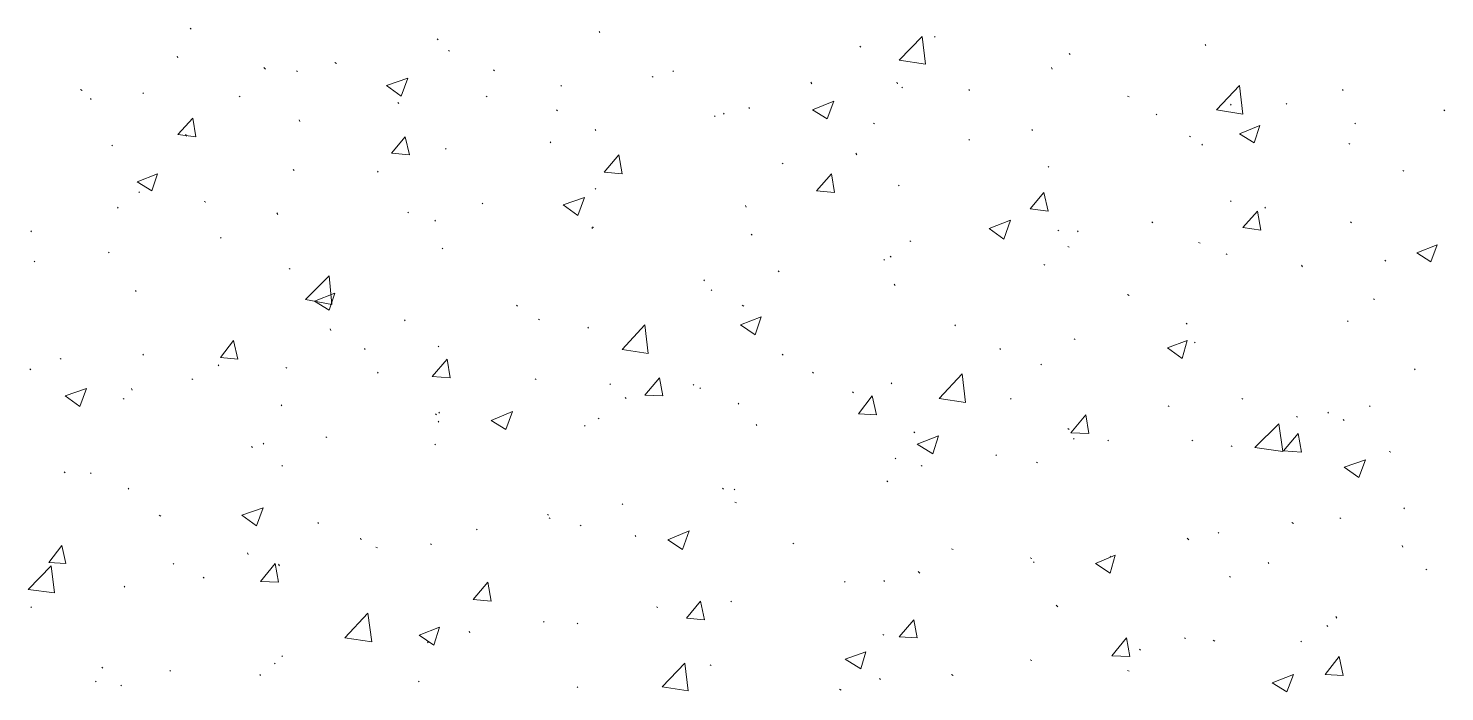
# Model space of a CAD drawing. Header units: millimetres. Extents: x 2928 to 3112, y 1220 to 1280.
# Drawn here: x 2967.33 to 2970.217, y 1243.514 to 1244.867 of the extents above; entities that cross this region are included whole.
import ezdxf

# ---------------------------------------------------------------- set-up
doc = ezdxf.new("R2010")
doc.units = ezdxf.units.MM

msp = doc.modelspace()

# ---------------------------------------------------------------- linework, layer by layer
at = {"color": 92, "linetype": 'Continuous', "lineweight": 13, "true_color": 0x00b800}
for points in [[(2967.66169, 1244.86534), (2967.66003, 1244.86701), (2967.66003, 1244.86701)], [(2968.16503, 1244.84367), (2968.16337, 1244.84534), (2968.16337, 1244.84534)], [(2968.49504, 1244.85867), (2968.49337, 1244.86034), (2968.49337, 1244.86034)], [(2969.10505, 1244.80201), (2969.15171, 1244.85034), (2969.15171, 1244.85034)], [(2969.15838, 1244.79367), (2969.15171, 1244.85034), (2969.15171, 1244.85034)], [(2969.17838, 1244.84867), (2969.17672, 1244.85034), (2969.17672, 1244.85034)], [(2967.63503, 1244.80701), (2967.63336, 1244.81034), (2967.63336, 1244.81034)], [(2968.18837, 1244.82034), (2968.1867, 1244.82201), (2968.1867, 1244.82201)], [(2969.02671, 1244.82867), (2969.02505, 1244.83034), (2969.02505, 1244.83034)], [(2969.45339, 1244.81367), (2969.45172, 1244.81534), (2969.45172, 1244.81534)], [(2969.73006, 1244.83201), (2969.72839, 1244.83367), (2969.72839, 1244.83367)], [(2967.81336, 1244.78367), (2967.81003, 1244.787), (2967.81003, 1244.787)], [(2967.87836, 1244.77867), (2967.8767, 1244.78034), (2967.8767, 1244.78034)], [(2967.95836, 1244.79534), (2967.95503, 1244.79701), (2967.95503, 1244.79701)], [(2968.28004, 1244.78034), (2968.27837, 1244.782), (2968.27837, 1244.782)], [(2968.64504, 1244.77867), (2968.64337, 1244.78034), (2968.64337, 1244.78034)], [(2969.10505, 1244.80201), (2969.15838, 1244.79367), (2969.15838, 1244.79367)], [(2969.41672, 1244.78367), (2969.41505, 1244.787), (2969.41505, 1244.787)], [(2968.06003, 1244.75034), (2968.10337, 1244.76534), (2968.10337, 1244.76534)], [(2968.06003, 1244.75034), (2968.09003, 1244.72867), (2968.09003, 1244.72867)], [(2968.09003, 1244.72867), (2968.10337, 1244.76534), (2968.10337, 1244.76534)], [(2968.4167, 1244.74867), (2968.41504, 1244.75034), (2968.41504, 1244.75034)], [(2968.60337, 1244.767), (2968.60171, 1244.76867), (2968.60171, 1244.76867)], [(2968.92671, 1244.75367), (2968.92504, 1244.757), (2968.92504, 1244.757)], [(2969.10171, 1244.75367), (2969.10005, 1244.757), (2969.10005, 1244.757)], [(2969.75172, 1244.70034), (2969.79839, 1244.75034), (2969.79839, 1244.75034)], [(2969.80506, 1244.692), (2969.79839, 1244.75034), (2969.79839, 1244.75034)], [(2967.44002, 1244.74034), (2967.43669, 1244.742), (2967.43669, 1244.742)], [(2967.45836, 1244.722), (2967.45669, 1244.72367), (2967.45669, 1244.72367)], [(2967.56503, 1244.73367), (2967.56336, 1244.73534), (2967.56336, 1244.73534)], [(2967.7617, 1244.727), (2967.76003, 1244.72867), (2967.76003, 1244.72867)], [(2968.26504, 1244.727), (2968.26337, 1244.72867), (2968.26337, 1244.72867)], [(2969.11171, 1244.74534), (2969.11005, 1244.747), (2969.11005, 1244.747)], [(2969.24838, 1244.74034), (2969.24672, 1244.742), (2969.24672, 1244.742)], [(2969.57339, 1244.727), (2969.57005, 1244.72867), (2969.57005, 1244.72867)], [(2970.01006, 1244.74034), (2970.00839, 1244.742), (2970.00839, 1244.742)], [(2968.08503, 1244.71367), (2968.08337, 1244.71534), (2968.08337, 1244.71534)], [(2968.40837, 1244.69867), (2968.4067, 1244.70034), (2968.4067, 1244.70034)], [(2968.74838, 1244.692), (2968.74671, 1244.69367), (2968.74671, 1244.69367)], [(2968.80004, 1244.70367), (2968.79838, 1244.70534), (2968.79838, 1244.70534)], [(2968.92838, 1244.70034), (2968.97171, 1244.71867), (2968.97171, 1244.71867)], [(2968.92838, 1244.70034), (2968.95838, 1244.682), (2968.95838, 1244.682)], [(2968.95838, 1244.682), (2968.97171, 1244.71867), (2968.97171, 1244.71867)], [(2969.63006, 1244.69034), (2969.62839, 1244.692), (2969.62839, 1244.692)], [(2969.75172, 1244.70034), (2969.80506, 1244.692), (2969.80506, 1244.692)], [(2969.78172, 1244.71034), (2969.78006, 1244.712), (2969.78006, 1244.712)], [(2969.89506, 1244.712), (2969.89339, 1244.71367), (2969.89339, 1244.71367)], [(2970.21673, 1244.69867), (2970.21506, 1244.70034), (2970.21506, 1244.70034)], [(2967.63503, 1244.65034), (2967.66503, 1244.68367), (2967.66503, 1244.68367)], [(2967.67169, 1244.64534), (2967.66503, 1244.68367), (2967.66503, 1244.68367)], [(2967.88336, 1244.677), (2967.8817, 1244.68034), (2967.8817, 1244.68034)], [(2968.73004, 1244.687), (2968.72838, 1244.68867), (2968.72838, 1244.68867)], [(2969.05505, 1244.672), (2969.05171, 1244.67367), (2969.05171, 1244.67367)], [(2969.79839, 1244.652), (2969.84006, 1244.66867), (2969.84006, 1244.66867)], [(2969.82839, 1244.63367), (2969.84006, 1244.66867), (2969.84006, 1244.66867)], [(2970.03506, 1244.672), (2970.03339, 1244.67367), (2970.03339, 1244.67367)], [(2967.63503, 1244.65034), (2967.67169, 1244.64534), (2967.67169, 1244.64534)], [(2967.65336, 1244.647), (2967.65003, 1244.65034), (2967.65003, 1244.65034)], [(2968.07003, 1244.612), (2968.09837, 1244.64534), (2968.09837, 1244.64534)], [(2968.1067, 1244.60867), (2968.09837, 1244.64534), (2968.09837, 1244.64534)], [(2968.39504, 1244.63367), (2968.39337, 1244.63534), (2968.39337, 1244.63534)], [(2968.48671, 1244.65867), (2968.48504, 1244.66034), (2968.48504, 1244.66034)], [(2969.24838, 1244.63867), (2969.24672, 1244.64034), (2969.24672, 1244.64034)], [(2969.37672, 1244.65867), (2969.37505, 1244.66034), (2969.37505, 1244.66034)], [(2969.69839, 1244.64534), (2969.69672, 1244.647), (2969.69672, 1244.647)], [(2969.79839, 1244.652), (2969.82839, 1244.63367), (2969.82839, 1244.63367)], [(2967.50169, 1244.627), (2967.50002, 1244.62867), (2967.50002, 1244.62867)], [(2968.07003, 1244.612), (2968.1067, 1244.60867), (2968.1067, 1244.60867)], [(2968.1817, 1244.62034), (2968.18003, 1244.622), (2968.18003, 1244.622)], [(2968.50337, 1244.57367), (2968.53337, 1244.60867), (2968.53337, 1244.60867)], [(2968.54004, 1244.57034), (2968.53337, 1244.60867), (2968.53337, 1244.60867)], [(2969.01838, 1244.60867), (2969.01671, 1244.612), (2969.01671, 1244.612)], [(2969.72339, 1244.62867), (2969.72172, 1244.63034), (2969.72172, 1244.63034)], [(2970.02339, 1244.63034), (2970.02173, 1244.632), (2970.02173, 1244.632)], [(2967.8717, 1244.577), (2967.87003, 1244.57867), (2967.87003, 1244.57867)], [(2968.04337, 1244.57367), (2968.0417, 1244.57534), (2968.0417, 1244.57534)], [(2968.86838, 1244.59034), (2968.86671, 1244.592), (2968.86671, 1244.592)], [(2969.41005, 1244.58367), (2969.40839, 1244.58534), (2969.40839, 1244.58534)], [(2970.1334, 1244.57534), (2970.13173, 1244.577), (2970.13173, 1244.577)], [(2967.55169, 1244.55367), (2967.59336, 1244.57034), (2967.59336, 1244.57034)], [(2967.55169, 1244.55367), (2967.58169, 1244.53533), (2967.58169, 1244.53533)], [(2967.58169, 1244.53533), (2967.59336, 1244.57034), (2967.59336, 1244.57034)], [(2968.50337, 1244.57367), (2968.54004, 1244.57034), (2968.54004, 1244.57034)], [(2968.93671, 1244.53533), (2968.96671, 1244.57034), (2968.96671, 1244.57034)], [(2968.97338, 1244.532), (2968.96671, 1244.57034), (2968.96671, 1244.57034)], [(2969.10505, 1244.54533), (2969.10338, 1244.547), (2969.10338, 1244.547)], [(2967.55669, 1244.532), (2967.55503, 1244.53367), (2967.55503, 1244.53367)], [(2968.42004, 1244.507), (2968.46337, 1244.522), (2968.46337, 1244.522)], [(2968.45004, 1244.48533), (2968.46337, 1244.522), (2968.46337, 1244.522)], [(2968.48671, 1244.53867), (2968.48504, 1244.54033), (2968.48504, 1244.54033)], [(2968.93671, 1244.53533), (2968.97338, 1244.532), (2968.97338, 1244.532)], [(2969.37172, 1244.49867), (2969.40005, 1244.532), (2969.40005, 1244.532)], [(2969.40839, 1244.49367), (2969.40005, 1244.532), (2969.40005, 1244.532)], [(2967.51336, 1244.50033), (2967.51169, 1244.502), (2967.51169, 1244.502)], [(2967.69169, 1244.512), (2967.68836, 1244.51367), (2967.68836, 1244.51367)], [(2967.83836, 1244.487), (2967.8367, 1244.49033), (2967.8367, 1244.49033)], [(2968.10503, 1244.49033), (2968.10337, 1244.492), (2968.10337, 1244.492)], [(2968.2567, 1244.50867), (2968.25504, 1244.51033), (2968.25504, 1244.51033)], [(2968.42004, 1244.507), (2968.45004, 1244.48533), (2968.45004, 1244.48533)], [(2968.79338, 1244.502), (2968.79171, 1244.50533), (2968.79171, 1244.50533)], [(2969.37172, 1244.49867), (2969.40839, 1244.49367), (2969.40839, 1244.49367)], [(2969.78172, 1244.51367), (2969.78006, 1244.51533), (2969.78006, 1244.51533)], [(2969.80506, 1244.46033), (2969.83506, 1244.49367), (2969.83506, 1244.49367)], [(2969.84172, 1244.45533), (2969.83506, 1244.49367), (2969.83506, 1244.49367)], [(2969.85172, 1244.50033), (2969.85006, 1244.502), (2969.85006, 1244.502)], [(2968.16003, 1244.47367), (2968.15837, 1244.47533), (2968.15837, 1244.47533)], [(2968.48004, 1244.45867), (2968.47837, 1244.46033), (2968.47837, 1244.46033)], [(2968.48171, 1244.46033), (2968.48004, 1244.462), (2968.48004, 1244.462)], [(2969.28838, 1244.45867), (2969.33172, 1244.47533), (2969.33172, 1244.47533)], [(2969.31838, 1244.437), (2969.33172, 1244.47533), (2969.33172, 1244.47533)], [(2969.62172, 1244.47033), (2969.62005, 1244.472), (2969.62005, 1244.472)], [(2969.80506, 1244.46033), (2969.84172, 1244.45533), (2969.84172, 1244.45533)], [(2970.02673, 1244.47033), (2970.02506, 1244.472), (2970.02506, 1244.472)], [(2967.33669, 1244.452), (2967.33502, 1244.45367), (2967.33502, 1244.45367)], [(2967.72336, 1244.43867), (2967.72169, 1244.44033), (2967.72169, 1244.44033)], [(2968.80504, 1244.44533), (2968.80338, 1244.447), (2968.80338, 1244.447)], [(2969.12838, 1244.432), (2969.12671, 1244.43367), (2969.12671, 1244.43367)], [(2969.28838, 1244.45867), (2969.31838, 1244.437), (2969.31838, 1244.437)], [(2969.43005, 1244.45367), (2969.42839, 1244.45533), (2969.42839, 1244.45533)], [(2969.47005, 1244.452), (2969.46839, 1244.45367), (2969.46839, 1244.45367)], [(2967.49502, 1244.40867), (2967.49336, 1244.41033), (2967.49336, 1244.41033)], [(2968.17503, 1244.417), (2968.17337, 1244.41867), (2968.17337, 1244.41867)], [(2969.45172, 1244.42033), (2969.44839, 1244.422), (2969.44839, 1244.422)], [(2969.71839, 1244.42867), (2969.71506, 1244.43033), (2969.71506, 1244.43033)], [(2969.77339, 1244.40533), (2969.77172, 1244.407), (2969.77172, 1244.407)], [(2970.16006, 1244.40867), (2970.20173, 1244.42533), (2970.20173, 1244.42533)], [(2970.16006, 1244.40867), (2970.1884, 1244.39033), (2970.1884, 1244.39033)], [(2970.1884, 1244.39033), (2970.20173, 1244.42533), (2970.20173, 1244.42533)], [(2967.34336, 1244.39033), (2967.34169, 1244.392), (2967.34169, 1244.392)], [(2967.86336, 1244.37533), (2967.8617, 1244.377), (2967.8617, 1244.377)], [(2969.07505, 1244.39367), (2969.07338, 1244.39533), (2969.07338, 1244.39533)], [(2969.08838, 1244.40033), (2969.08671, 1244.402), (2969.08671, 1244.402)], [(2969.40172, 1244.38367), (2969.40005, 1244.38533), (2969.40005, 1244.38533)], [(2969.92673, 1244.38033), (2969.92506, 1244.38367), (2969.92506, 1244.38367)], [(2970.09673, 1244.392), (2970.09506, 1244.39367), (2970.09506, 1244.39367)], [(2967.89503, 1244.31366), (2967.94336, 1244.362), (2967.94336, 1244.362)], [(2967.94836, 1244.30366), (2967.94336, 1244.362), (2967.94336, 1244.362)], [(2968.70838, 1244.352), (2968.70671, 1244.35367), (2968.70671, 1244.35367)], [(2968.86004, 1244.37033), (2968.85838, 1244.372), (2968.85838, 1244.372)], [(2969.09671, 1244.342), (2969.09505, 1244.34533), (2969.09505, 1244.34533)], [(2967.55003, 1244.33033), (2967.54836, 1244.332), (2967.54836, 1244.332)], [(2967.91336, 1244.31033), (2967.95503, 1244.327), (2967.95503, 1244.327)], [(2967.94336, 1244.292), (2967.95503, 1244.327), (2967.95503, 1244.327)], [(2968.72338, 1244.332), (2968.72171, 1244.33367), (2968.72171, 1244.33367)], [(2969.57339, 1244.322), (2969.57005, 1244.32366), (2969.57005, 1244.32366)], [(2967.89503, 1244.31366), (2967.94836, 1244.30366), (2967.94836, 1244.30366)], [(2967.91336, 1244.31033), (2967.94336, 1244.292), (2967.94336, 1244.292)], [(2968.3267, 1244.30033), (2968.32504, 1244.302), (2968.32504, 1244.302)], [(2968.78838, 1244.30033), (2968.78504, 1244.302), (2968.78504, 1244.302)], [(2970.07339, 1244.31366), (2970.07173, 1244.31533), (2970.07173, 1244.31533)], [(2968.09837, 1244.27033), (2968.0967, 1244.272), (2968.0967, 1244.272)], [(2968.3717, 1244.272), (2968.37004, 1244.27366), (2968.37004, 1244.27366)], [(2968.54004, 1244.212), (2968.58671, 1244.262), (2968.58671, 1244.262)], [(2968.59337, 1244.20366), (2968.58671, 1244.262), (2968.58671, 1244.262)], [(2968.78171, 1244.262), (2968.82338, 1244.27866), (2968.82338, 1244.27866)], [(2968.78171, 1244.262), (2968.81171, 1244.242), (2968.81171, 1244.242)], [(2968.81171, 1244.242), (2968.82338, 1244.27866), (2968.82338, 1244.27866)], [(2969.22005, 1244.26033), (2969.21838, 1244.262), (2969.21838, 1244.262)], [(2969.69172, 1244.26366), (2969.69006, 1244.26533), (2969.69006, 1244.26533)], [(2970.02006, 1244.26866), (2970.01839, 1244.27033), (2970.01839, 1244.27033)], [(2967.72169, 1244.19533), (2967.74836, 1244.23033), (2967.74836, 1244.23033)], [(2967.75669, 1244.192), (2967.74836, 1244.23033), (2967.74836, 1244.23033)], [(2967.9467, 1244.25033), (2967.94503, 1244.25366), (2967.94503, 1244.25366)], [(2968.47171, 1244.25533), (2968.47004, 1244.257), (2968.47004, 1244.257)], [(2969.46339, 1244.232), (2969.46172, 1244.23366), (2969.46172, 1244.23366)], [(2969.65172, 1244.21533), (2969.69172, 1244.23033), (2969.69172, 1244.23033)], [(2969.68172, 1244.19366), (2969.69172, 1244.23033), (2969.69172, 1244.23033)], [(2967.56503, 1244.20033), (2967.56336, 1244.202), (2967.56336, 1244.202)], [(2968.0167, 1244.212), (2968.01503, 1244.21366), (2968.01503, 1244.21366)], [(2968.1667, 1244.217), (2968.16503, 1244.21866), (2968.16503, 1244.21866)], [(2968.54004, 1244.212), (2968.59337, 1244.20366), (2968.59337, 1244.20366)], [(2968.86838, 1244.20033), (2968.86671, 1244.202), (2968.86671, 1244.202)], [(2969.31172, 1244.212), (2969.31005, 1244.21366), (2969.31005, 1244.21366)], [(2969.65172, 1244.21533), (2969.68172, 1244.19366), (2969.68172, 1244.19366)], [(2969.70839, 1244.22533), (2969.70672, 1244.227), (2969.70672, 1244.227)], [(2967.33502, 1244.17033), (2967.33336, 1244.172), (2967.33336, 1244.172)], [(2967.39669, 1244.192), (2967.39502, 1244.19366), (2967.39502, 1244.19366)], [(2967.71836, 1244.17866), (2967.71669, 1244.18033), (2967.71669, 1244.18033)], [(2967.72169, 1244.19533), (2967.75669, 1244.192), (2967.75669, 1244.192)], [(2967.8567, 1244.17366), (2967.85503, 1244.17533), (2967.85503, 1244.17533)], [(2968.15337, 1244.157), (2968.18337, 1244.192), (2968.18337, 1244.192)], [(2968.19003, 1244.15366), (2968.18337, 1244.192), (2968.18337, 1244.192)], [(2969.39505, 1244.18033), (2969.39338, 1244.182), (2969.39338, 1244.182)], [(2970.15673, 1244.17033), (2970.15506, 1244.172), (2970.15506, 1244.172)], [(2967.66503, 1244.15033), (2967.66336, 1244.152), (2967.66336, 1244.152)], [(2968.04337, 1244.16366), (2968.0417, 1244.16533), (2968.0417, 1244.16533)], [(2968.15337, 1244.157), (2968.19003, 1244.15366), (2968.19003, 1244.15366)], [(2968.36504, 1244.15033), (2968.36337, 1244.152), (2968.36337, 1244.152)], [(2968.58671, 1244.11866), (2968.61671, 1244.15366), (2968.61671, 1244.15366)], [(2968.62337, 1244.117), (2968.61671, 1244.15366), (2968.61671, 1244.15366)], [(2968.93005, 1244.16366), (2968.92838, 1244.16533), (2968.92838, 1244.16533)], [(2969.09005, 1244.142), (2969.08838, 1244.14366), (2969.08838, 1244.14366)], [(2969.18672, 1244.112), (2969.23338, 1244.162), (2969.23338, 1244.162)], [(2969.24005, 1244.10366), (2969.23338, 1244.162), (2969.23338, 1244.162)], [(2967.40502, 1244.117), (2967.44836, 1244.132), (2967.44836, 1244.132)], [(2967.40502, 1244.117), (2967.43502, 1244.09533), (2967.43502, 1244.09533)], [(2967.43502, 1244.09533), (2967.44836, 1244.132), (2967.44836, 1244.132)], [(2967.54169, 1244.12866), (2967.54003, 1244.132), (2967.54003, 1244.132)], [(2968.51671, 1244.14033), (2968.51504, 1244.142), (2968.51504, 1244.142)], [(2968.54837, 1244.112), (2968.54671, 1244.11366), (2968.54671, 1244.11366)], [(2968.58671, 1244.11866), (2968.62337, 1244.117), (2968.62337, 1244.117)], [(2968.68671, 1244.13866), (2968.68504, 1244.14033), (2968.68504, 1244.14033)], [(2968.70004, 1244.132), (2968.69838, 1244.13366), (2968.69838, 1244.13366)], [(2969.01171, 1244.12366), (2969.01005, 1244.12533), (2969.01005, 1244.12533)], [(2969.02171, 1244.08033), (2969.05005, 1244.117), (2969.05005, 1244.117)], [(2969.05838, 1244.07866), (2969.05005, 1244.117), (2969.05005, 1244.117)], [(2967.52502, 1244.11033), (2967.52336, 1244.112), (2967.52336, 1244.112)], [(2967.8467, 1244.097), (2967.84503, 1244.09866), (2967.84503, 1244.09866)], [(2968.27337, 1244.06699), (2968.3167, 1244.08533), (2968.3167, 1244.08533)], [(2968.30337, 1244.04866), (2968.3167, 1244.08533), (2968.3167, 1244.08533)], [(2968.77838, 1244.10033), (2968.77671, 1244.102), (2968.77671, 1244.102)], [(2969.18672, 1244.112), (2969.24005, 1244.10366), (2969.24005, 1244.10366)], [(2969.33338, 1244.11033), (2969.33172, 1244.112), (2969.33172, 1244.112)], [(2969.65506, 1244.09533), (2969.65339, 1244.097), (2969.65339, 1244.097)], [(2969.80506, 1244.11033), (2969.80339, 1244.112), (2969.80339, 1244.112)], [(2970.06506, 1244.09533), (2970.06339, 1244.097), (2970.06339, 1244.097)], [(2968.1617, 1244.07866), (2968.16003, 1244.08033), (2968.16003, 1244.08033)], [(2968.1667, 1244.06366), (2968.16503, 1244.06533), (2968.16503, 1244.06533)], [(2968.16837, 1244.08199), (2968.1667, 1244.08366), (2968.1667, 1244.08366)], [(2968.27337, 1244.06699), (2968.30337, 1244.04866), (2968.30337, 1244.04866)], [(2968.46504, 1244.05533), (2968.46337, 1244.05699), (2968.46337, 1244.05699)], [(2968.49337, 1244.07033), (2968.49171, 1244.07199), (2968.49171, 1244.07199)], [(2968.81504, 1244.05699), (2968.81338, 1244.05866), (2968.81338, 1244.05866)], [(2969.02171, 1244.08033), (2969.05838, 1244.07866), (2969.05838, 1244.07866)], [(2969.45505, 1244.04199), (2969.48505, 1244.07866), (2969.48505, 1244.07866)], [(2969.49172, 1244.04033), (2969.48505, 1244.07866), (2969.48505, 1244.07866)], [(2969.83006, 1244.01199), (2969.87839, 1244.06033), (2969.87839, 1244.06033)], [(2969.88673, 1244.00366), (2969.87839, 1244.06033), (2969.87839, 1244.06033)], [(2969.91673, 1244.07366), (2969.91506, 1244.07533), (2969.91506, 1244.07533)], [(2969.98006, 1244.08199), (2969.97839, 1244.08366), (2969.97839, 1244.08366)], [(2970.01173, 1244.06699), (2970.01006, 1244.06866), (2970.01006, 1244.06866)], [(2967.93836, 1244.03199), (2967.9367, 1244.03366), (2967.9367, 1244.03366)], [(2969.13671, 1244.04199), (2969.13505, 1244.04366), (2969.13505, 1244.04366)], [(2969.14171, 1244.01866), (2969.18505, 1244.03533), (2969.18505, 1244.03533)], [(2969.17338, 1243.99866), (2969.18505, 1244.03533), (2969.18505, 1244.03533)], [(2969.45172, 1244.04866), (2969.44839, 1244.05033), (2969.44839, 1244.05033)], [(2969.45505, 1244.04199), (2969.49172, 1244.04033), (2969.49172, 1244.04033)], [(2969.46172, 1244.02866), (2969.46005, 1244.03033), (2969.46005, 1244.03033)], [(2969.53172, 1244.02533), (2969.53005, 1244.02699), (2969.53005, 1244.02699)], [(2969.70339, 1244.02533), (2969.70172, 1244.02699), (2969.70172, 1244.02699)], [(2969.88839, 1244.00533), (2969.91839, 1244.04033), (2969.91839, 1244.04033)], [(2969.92506, 1244.00199), (2969.91839, 1244.04033), (2969.91839, 1244.04033)], [(2967.7867, 1244.01199), (2967.78503, 1244.01366), (2967.78503, 1244.01366)], [(2967.81003, 1244.01866), (2967.80836, 1244.02033), (2967.80836, 1244.02033)], [(2968.16003, 1244.01699), (2968.15837, 1244.01866), (2968.15837, 1244.01866)], [(2969.14171, 1244.01866), (2969.17338, 1243.99866), (2969.17338, 1243.99866)], [(2969.78339, 1244.01366), (2969.78172, 1244.01533), (2969.78172, 1244.01533)], [(2969.83006, 1244.01199), (2969.88673, 1244.00366), (2969.88673, 1244.00366)], [(2969.88839, 1244.00533), (2969.92506, 1244.00199), (2969.92506, 1244.00199)], [(2970.10673, 1244.00199), (2970.1034, 1244.00366), (2970.1034, 1244.00366)], [(2967.84836, 1243.97366), (2967.8467, 1243.97533), (2967.8467, 1243.97533)], [(2969.09838, 1243.98866), (2969.09671, 1243.99033), (2969.09671, 1243.99033)], [(2969.15171, 1243.97366), (2969.15005, 1243.97533), (2969.15005, 1243.97533)], [(2969.30338, 1243.99533), (2969.30172, 1243.99699), (2969.30172, 1243.99699)], [(2969.38672, 1243.98033), (2969.38505, 1243.98199), (2969.38505, 1243.98199)], [(2970.01173, 1243.97199), (2970.05506, 1243.98699), (2970.05506, 1243.98699)], [(2970.01173, 1243.97199), (2970.04173, 1243.95033), (2970.04173, 1243.95033)], [(2970.04173, 1243.95033), (2970.05506, 1243.98699), (2970.05506, 1243.98699)], [(2967.40502, 1243.96033), (2967.40336, 1243.96199), (2967.40336, 1243.96199)], [(2967.45836, 1243.95866), (2967.45669, 1243.96033), (2967.45669, 1243.96033)], [(2969.08171, 1243.94199), (2969.08005, 1243.94366), (2969.08005, 1243.94366)], [(2967.53503, 1243.92699), (2967.53336, 1243.92866), (2967.53336, 1243.92866)], [(2968.74671, 1243.92699), (2968.74504, 1243.92866), (2968.74504, 1243.92866)], [(2968.77004, 1243.92533), (2968.76838, 1243.92699), (2968.76838, 1243.92699)], [(2967.76503, 1243.87366), (2967.80836, 1243.88866), (2967.80836, 1243.88866)], [(2967.79503, 1243.85199), (2967.80836, 1243.88866), (2967.80836, 1243.88866)], [(2968.54171, 1243.89533), (2968.54004, 1243.89699), (2968.54004, 1243.89699)], [(2968.77338, 1243.89866), (2968.77004, 1243.90033), (2968.77004, 1243.90033)], [(2970.13506, 1243.88699), (2970.1334, 1243.88866), (2970.1334, 1243.88866)], [(2967.60003, 1243.87199), (2967.59669, 1243.87366), (2967.59669, 1243.87366)], [(2967.76503, 1243.87366), (2967.79503, 1243.85199), (2967.79503, 1243.85199)], [(2967.9217, 1243.85699), (2967.92003, 1243.85866), (2967.92003, 1243.85866)], [(2968.39004, 1243.87366), (2968.38837, 1243.87533), (2968.38837, 1243.87533)], [(2968.39337, 1243.86699), (2968.3917, 1243.86866), (2968.3917, 1243.86866)], [(2968.4567, 1243.85199), (2968.45504, 1243.85366), (2968.45504, 1243.85366)], [(2969.90839, 1243.85699), (2969.90506, 1243.85866), (2969.90506, 1243.85866)], [(2970.00506, 1243.86699), (2970.00339, 1243.86866), (2970.00339, 1243.86866)], [(2968.00837, 1243.82366), (2968.0067, 1243.82699), (2968.0067, 1243.82699)], [(2968.24504, 1243.84366), (2968.24337, 1243.84532), (2968.24337, 1243.84532)], [(2968.56837, 1243.83032), (2968.56671, 1243.83199), (2968.56671, 1243.83199)], [(2968.63337, 1243.82366), (2968.67671, 1243.84199), (2968.67671, 1243.84199)], [(2968.66337, 1243.80366), (2968.67671, 1243.84199), (2968.67671, 1243.84199)], [(2969.69506, 1243.82366), (2969.69172, 1243.82699), (2969.69172, 1243.82699)], [(2969.75672, 1243.83699), (2969.75506, 1243.83866), (2969.75506, 1243.83866)], [(2967.37169, 1243.77699), (2967.39836, 1243.81199), (2967.39836, 1243.81199)], [(2967.40669, 1243.77532), (2967.39836, 1243.81199), (2967.39836, 1243.81199)], [(2967.77836, 1243.79366), (2967.7767, 1243.79699), (2967.7767, 1243.79699)], [(2968.0417, 1243.80699), (2968.03837, 1243.80866), (2968.03837, 1243.80866)], [(2968.1517, 1243.81366), (2968.15003, 1243.81532), (2968.15003, 1243.81532)], [(2968.63337, 1243.82366), (2968.66337, 1243.80366), (2968.66337, 1243.80366)], [(2968.89004, 1243.81532), (2968.88838, 1243.81699), (2968.88838, 1243.81699)], [(2969.21505, 1243.80366), (2969.21172, 1243.80532), (2969.21172, 1243.80532)], [(2970.13173, 1243.80866), (2970.13006, 1243.81199), (2970.13006, 1243.81199)], [(2967.33002, 1243.72199), (2967.37669, 1243.77032), (2967.37669, 1243.77032)], [(2967.37169, 1243.77699), (2967.40669, 1243.77532), (2967.40669, 1243.77532)], [(2967.38336, 1243.71532), (2967.37669, 1243.77032), (2967.37669, 1243.77032)], [(2967.62669, 1243.77366), (2967.62503, 1243.77532), (2967.62503, 1243.77532)], [(2967.80336, 1243.73866), (2967.83336, 1243.77532), (2967.83336, 1243.77532)], [(2967.84003, 1243.73699), (2967.83336, 1243.77532), (2967.83336, 1243.77532)], [(2967.8417, 1243.77032), (2967.84003, 1243.77366), (2967.84003, 1243.77366)], [(2969.37505, 1243.78532), (2969.37172, 1243.78699), (2969.37172, 1243.78699)], [(2969.38005, 1243.77699), (2969.37838, 1243.77866), (2969.37838, 1243.77866)], [(2969.50505, 1243.77532), (2969.54505, 1243.79199), (2969.54505, 1243.79199)], [(2969.50505, 1243.77532), (2969.53505, 1243.75532), (2969.53505, 1243.75532)], [(2969.53505, 1243.75532), (2969.54505, 1243.79199), (2969.54505, 1243.79199)], [(2969.53672, 1243.78866), (2969.53505, 1243.79032), (2969.53505, 1243.79032)], [(2969.85839, 1243.77532), (2969.85672, 1243.77699), (2969.85672, 1243.77699)], [(2967.68836, 1243.74532), (2967.68669, 1243.74699), (2967.68669, 1243.74699)], [(2967.80336, 1243.73866), (2967.84003, 1243.73699), (2967.84003, 1243.73699)], [(2968.99505, 1243.73699), (2968.99338, 1243.73866), (2968.99338, 1243.73866)], [(2969.07505, 1243.73866), (2969.07338, 1243.74032), (2969.07338, 1243.74032)], [(2969.14671, 1243.75532), (2969.14338, 1243.75866), (2969.14338, 1243.75866)], [(2969.78006, 1243.74699), (2969.77839, 1243.74866), (2969.77839, 1243.74866)], [(2970.18006, 1243.76199), (2970.1784, 1243.76366), (2970.1784, 1243.76366)], [(2967.33002, 1243.72199), (2967.38336, 1243.71532), (2967.38336, 1243.71532)], [(2967.52669, 1243.72699), (2967.52502, 1243.72866), (2967.52502, 1243.72866)], [(2968.2367, 1243.70199), (2968.2667, 1243.73699), (2968.2667, 1243.73699)], [(2968.27337, 1243.69866), (2968.2667, 1243.73699), (2968.2667, 1243.73699)], [(2967.33669, 1243.68532), (2967.33502, 1243.68699), (2967.33502, 1243.68699)], [(2968.2367, 1243.70199), (2968.27337, 1243.69866), (2968.27337, 1243.69866)], [(2968.61337, 1243.68532), (2968.61004, 1243.68699), (2968.61004, 1243.68699)], [(2968.67171, 1243.66366), (2968.70004, 1243.69866), (2968.70004, 1243.69866)], [(2968.70838, 1243.66032), (2968.70004, 1243.69866), (2968.70004, 1243.69866)], [(2968.76338, 1243.69699), (2968.76171, 1243.69866), (2968.76171, 1243.69866)], [(2969.42839, 1243.68699), (2969.42505, 1243.69032), (2969.42505, 1243.69032)], [(2967.97503, 1243.62365), (2968.0217, 1243.67366), (2968.0217, 1243.67366)], [(2968.03003, 1243.61532), (2968.0217, 1243.67366), (2968.0217, 1243.67366)], [(2968.3817, 1243.65532), (2968.38004, 1243.65699), (2968.38004, 1243.65699)], [(2968.45004, 1243.65199), (2968.44837, 1243.65366), (2968.44837, 1243.65366)], [(2968.67171, 1243.66366), (2968.70838, 1243.66032), (2968.70838, 1243.66032)], [(2969.10505, 1243.62532), (2969.13505, 1243.66032), (2969.13505, 1243.66032)], [(2969.14171, 1243.62365), (2969.13505, 1243.66032), (2969.13505, 1243.66032)], [(2969.99673, 1243.66366), (2969.99506, 1243.66699), (2969.99506, 1243.66699)], [(2967.97503, 1243.62365), (2968.03003, 1243.61532), (2968.03003, 1243.61532)], [(2968.1267, 1243.62866), (2968.16837, 1243.64532), (2968.16837, 1243.64532)], [(2968.1267, 1243.62866), (2968.1567, 1243.60865), (2968.1567, 1243.60865)], [(2968.1567, 1243.60865), (2968.16837, 1243.64532), (2968.16837, 1243.64532)], [(2968.23004, 1243.63366), (2968.22837, 1243.63699), (2968.22837, 1243.63699)], [(2969.07338, 1243.62866), (2969.07171, 1243.63032), (2969.07171, 1243.63032)], [(2969.10505, 1243.62532), (2969.14171, 1243.62365), (2969.14171, 1243.62365)], [(2969.53839, 1243.58699), (2969.56839, 1243.62365), (2969.56839, 1243.62365)], [(2969.57505, 1243.58532), (2969.56839, 1243.62365), (2969.56839, 1243.62365)], [(2969.68839, 1243.62199), (2969.68672, 1243.62365), (2969.68672, 1243.62365)], [(2969.97839, 1243.64699), (2969.97673, 1243.64866), (2969.97673, 1243.64866)], [(2968.14503, 1243.61365), (2968.14337, 1243.61532), (2968.14337, 1243.61532)], [(2968.99505, 1243.58032), (2969.03671, 1243.59532), (2969.03671, 1243.59532)], [(2969.02671, 1243.56032), (2969.03671, 1243.59532), (2969.03671, 1243.59532)], [(2969.59672, 1243.59865), (2969.59505, 1243.60032), (2969.59505, 1243.60032)], [(2969.74839, 1243.61699), (2969.74506, 1243.61865), (2969.74506, 1243.61865)], [(2969.92506, 1243.61532), (2969.92339, 1243.61699), (2969.92339, 1243.61699)], [(2967.83336, 1243.57032), (2967.8317, 1243.57199), (2967.8317, 1243.57199)], [(2967.84836, 1243.58532), (2967.8467, 1243.58699), (2967.8467, 1243.58699)], [(2968.62171, 1243.52365), (2968.66837, 1243.57199), (2968.66837, 1243.57199)], [(2968.67504, 1243.51532), (2968.66837, 1243.57199), (2968.66837, 1243.57199)], [(2968.72171, 1243.56699), (2968.72004, 1243.56865), (2968.72004, 1243.56865)], [(2968.99505, 1243.58032), (2969.02671, 1243.56032), (2969.02671, 1243.56032)], [(2969.37505, 1243.57699), (2969.37172, 1243.57865), (2969.37172, 1243.57865)], [(2969.53839, 1243.58699), (2969.57505, 1243.58532), (2969.57505, 1243.58532)], [(2969.97339, 1243.54865), (2970.00173, 1243.58532), (2970.00173, 1243.58532)], [(2970.01006, 1243.54699), (2970.00173, 1243.58532), (2970.00173, 1243.58532)], [(2967.48169, 1243.56199), (2967.48002, 1243.56365), (2967.48002, 1243.56365)], [(2967.62003, 1243.55532), (2967.61836, 1243.55699), (2967.61836, 1243.55699)], [(2967.80336, 1243.54699), (2967.8017, 1243.54865), (2967.8017, 1243.54865)], [(2969.06671, 1243.53865), (2969.06505, 1243.54032), (2969.06505, 1243.54032)], [(2969.21505, 1243.54699), (2969.21172, 1243.54865), (2969.21172, 1243.54865)], [(2969.57339, 1243.55532), (2969.57005, 1243.55699), (2969.57005, 1243.55699)], [(2969.86506, 1243.53199), (2969.90839, 1243.54865), (2969.90839, 1243.54865)], [(2969.89506, 1243.51365), (2969.90839, 1243.54865), (2969.90839, 1243.54865)], [(2969.97339, 1243.54865), (2970.01006, 1243.54699), (2970.01006, 1243.54699)], [(2967.46836, 1243.53365), (2967.46669, 1243.53532), (2967.46669, 1243.53532)], [(2967.52002, 1243.52532), (2967.51836, 1243.52699), (2967.51836, 1243.52699)], [(2968.1267, 1243.53365), (2968.12503, 1243.53532), (2968.12503, 1243.53532)], [(2968.45004, 1243.52199), (2968.44837, 1243.52365), (2968.44837, 1243.52365)], [(2968.62171, 1243.52365), (2968.67504, 1243.51532), (2968.67504, 1243.51532)], [(2968.98671, 1243.51699), (2968.98338, 1243.51865), (2968.98338, 1243.51865)], [(2969.86506, 1243.53199), (2969.89506, 1243.51365), (2969.89506, 1243.51365)]]:
    msp.add_lwpolyline(points, dxfattribs=at)

doc.saveas('drawing.dxf')
